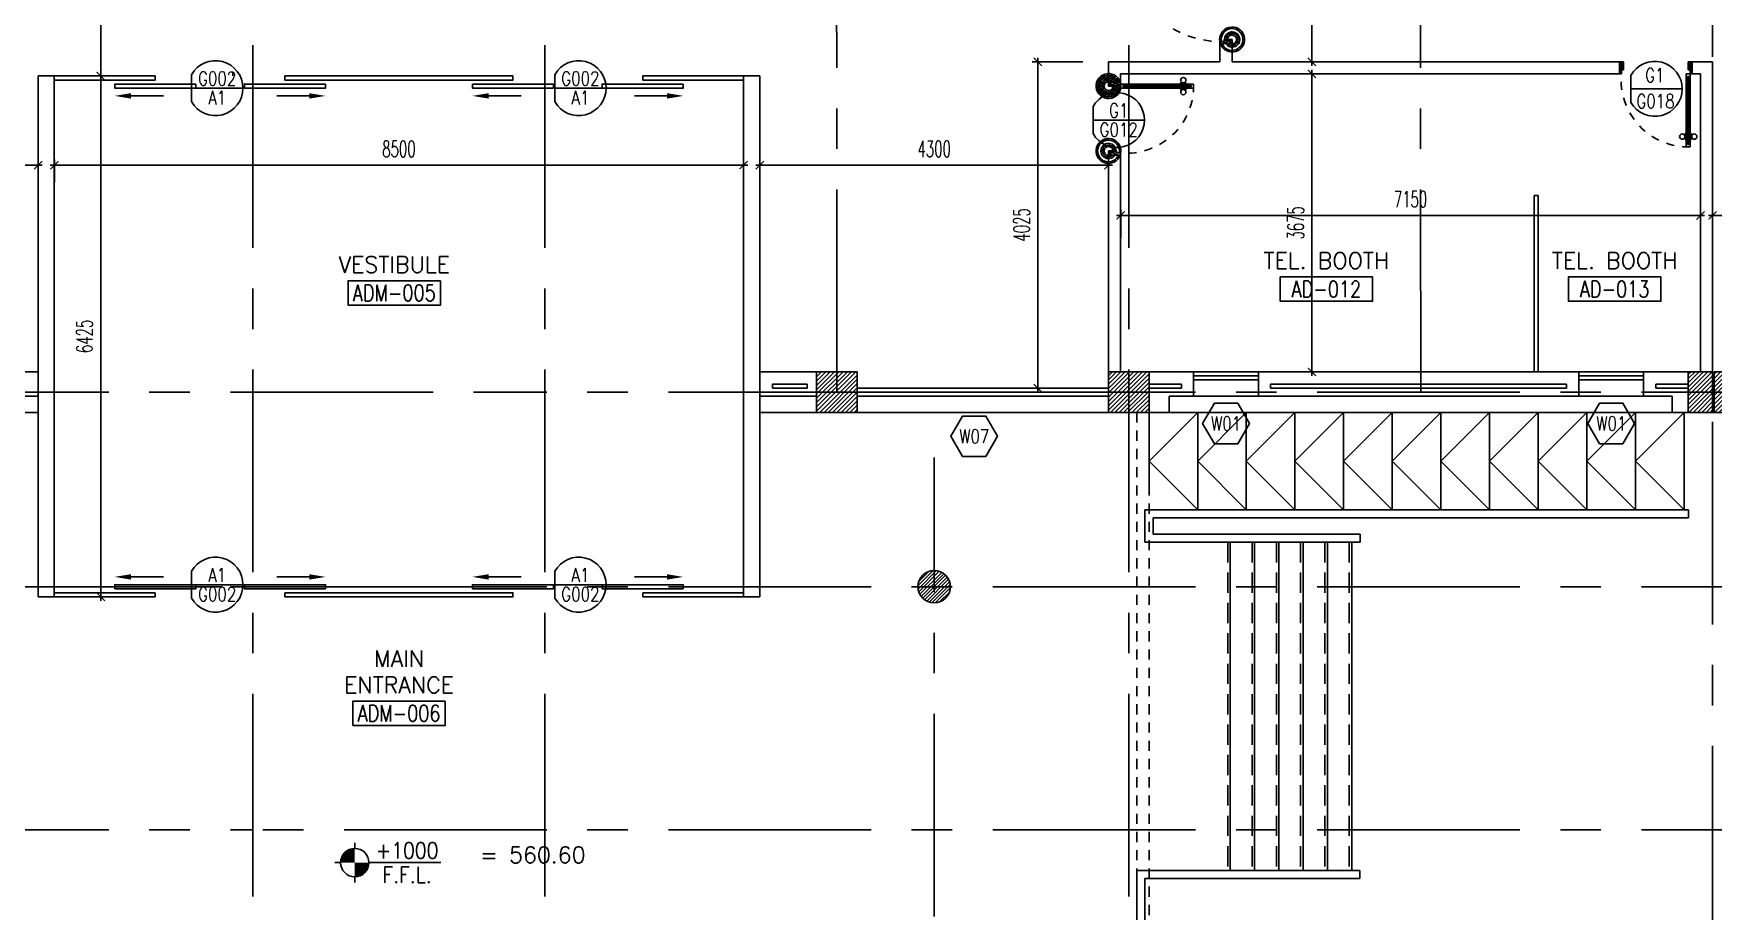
# Model space of a CAD drawing. Extents: x 417866.9 to 417960.2, y 43448 to 43538.2.
# Drawn here: x 417885.19 to 417905.91, y 43460.47 to 43471.3 of the extents above; entities that cross this region are included whole.
import ezdxf
from ezdxf.enums import TextEntityAlignment as Align

# ---------------------------------------------------------------- set-up
doc = ezdxf.new("R2010")
doc.units = 0
doc.header["$MEASUREMENT"] = 0
doc.header["$PDMODE"] = 3
doc.header["$PDSIZE"] = 0.1
for name, pattern in [('CENTERX2', [4, 2.5, -0.5, 0.5, -0.5]), ('HIDDEN', [0.375, 0.25, -0.125]), ('HIDDEN2', [0.1875, 0.125, -0.0625])]:
    doc.linetypes.add(name, pattern=pattern)
doc.layers.get('0').update_dxf_attribs({"linetype": 'CONTINUOUS'})
doc.layers.get('DEFPOINTS').update_dxf_attribs({"linetype": 'CONTINUOUS'})
for name, color, linetype in [('AXES', 11, 'CENTERX2'), ('CANOPY-LN', 3, 'CONTINUOUS'), ('COL', 2, 'CONTINUOUS'), ('DIM', 4, 'CONTINUOUS'), ('DOOR', 4, 'CONTINUOUS'), ('DOOR-CR', 2, 'CONTINUOUS'), ('DOOR-NO', 3, 'CONTINUOUS'), ('Handrail', 4, 'CONTINUOUS'), ('HAT', 8, 'CONTINUOUS'), ('INSUL', 7, 'CONTINUOUS'), ('LEV-PL', 4, 'CONTINUOUS'), ('PART', 9, 'CONTINUOUS'), ('Ramb', 3, 'CONTINUOUS'), ('RM-BOX', 2, 'CONTINUOUS'), ('RM-NAME', 2, 'CONTINUOUS'), ('RM-NO', 2, 'CONTINUOUS'), ('SHAFT', 7, 'CONTINUOUS'), ('Step', 7, 'CONTINUOUS'), ('WALL', 2, 'CONTINUOUS'), ('WIN', 5, 'CONTINUOUS'), ('WIN-BOX', 3, 'CONTINUOUS'), ('WIN-NO', 5, 'CONTINUOUS')]:
    doc.layers.add(name, color=color, linetype=linetype)
doc.styles.add('ROMANS', font='ROMANS.shx', dxfattribs={"width": 0.6})
doc.styles.add('S', font='ROMANS.SHX')
doc.dimstyles.new('STANDARD in', dxfattribs={"dimtxt": 0.2, "dimasz": 0.1, "dimexe": 0.07, "dimexo": 0.05, "dimgap": 0.1, "dimtad": 1, "dimdec": 0, "dimlfac": 1000, "dimzin": 0, "dimdsep": 46, "dimtxsty": 'ROMANS', "dimblk": 'ARCHTICK', "dimcen": 0.05, "dimdle": 0.05, "dimclrd": 4, "dimclre": 4, "dimclrt": 2, "dimadec": 0, "dimazin": 0, "dimtfac": 1, "dimtdec": 0, "dimtmove": 2, "dimatfit": 3, "dimfxl": 0, "dimtolj": 1, "dimtzin": 0, "dimarcsym": 0})

# ---------------------------------------------------------------- blocks, each defined once
blk = doc.blocks.new('COL50')
at = {"layer": 'COL'}
blk.add_lwpolyline([(-250, 250), (-250, -250), (250, -250), (250, 250)], close=True, dxfattribs=at)
blk = doc.blocks.new('*X59')
at = {"color": 0}
for p, q in [((84179, 10675), (84665, 11161)), ((84179, 10729), (84612, 11161)), ((84179, 10782), (84559, 11161)), ((84179, 10835), (84506, 11161)), ((84179, 10888), (84453, 11161)), ((84179, 10941), (84400, 11161)), ((84179, 10994), (84347, 11161)), ((84179, 11047), (84294, 11161)), ((84179, 11100), (84240, 11161)), ((84179, 11153), (84187, 11161)), ((84218, 10661), (84679, 11122)), ((84271, 10661), (84679, 11069)), ((84324, 10661), (84679, 11016)), ((84377, 10661), (84679, 10963)), ((84430, 10661), (84679, 10910)), ((84483, 10661), (84679, 10857)), ((84536, 10661), (84679, 10804)), ((84589, 10661), (84679, 10751)), ((84642, 10661), (84679, 10698))]:
    blk.add_line(p, q, dxfattribs=at)
blk = doc.blocks.new('*X98')
at = {"color": 0}
for p, q in [((203889, 10689), (204360, 11161)), ((203889, 10742), (204307, 11161)), ((203889, 10795), (204254, 11161)), ((203889, 10848), (204201, 11161)), ((203889, 10901), (204148, 11161)), ((203889, 10954), (204095, 11161)), ((203889, 11008), (204042, 11161)), ((203889, 11061), (203989, 11161)), ((203889, 11114), (203936, 11161)), ((203913, 10661), (204389, 11136)), ((203966, 10661), (204389, 11083)), ((204019, 10661), (204389, 11030)), ((204072, 10661), (204389, 10977)), ((204125, 10661), (204389, 10924)), ((204178, 10661), (204389, 10871)), ((204231, 10661), (204389, 10818)), ((204285, 10661), (204389, 10765)), ((204338, 10661), (204389, 10712))]:
    blk.add_line(p, q, dxfattribs=at)
blk = doc.blocks.new('RM1')
at = {"layer": 'RM-BOX'}
blk.add_lwpolyline([(570, -200), (-570, -200), (-570, -500), (570, -500)], close=True, dxfattribs=at)
at = {"layer": 'RM-NAME', "style": 'ROMANS'}
for tag, p in [('ROOMNAME1', (0, 324)), ('ROOMNAME2', (0, 0))]:
    blk.add_attdef(tag, text='', height=200, dxfattribs=at).set_placement(p, align=Align.MIDDLE)
at = {"layer": 'RM-NO', "style": 'ROMANS', "width": 0.8}
blk.add_attdef('ROOMNO', text='', height=200, dxfattribs=at).set_placement((0, -350), align=Align.MIDDLE)
blk = doc.blocks.new('WW1')
at = {"layer": 'WIN-BOX'}
blk.add_lwpolyline([(144, -250), (289, 0), (144, 250), (-144, 250), (-289, 0), (-144, -250)], close=True, dxfattribs=at)
at = {"layer": 'WIN-NO', "style": 'ROMANS', "width": 0.8}
blk.add_attdef('W00', text='', height=170, dxfattribs=at).set_placement((0, 0), align=Align.MIDDLE)
blk = doc.blocks.new('DOOR100')
at = {"layer": 'DOOR', "color": 7, "linetype": 'ByBlock'}
for p, q in [((-75, 1250), (-75, 1300)), ((-75, 1300), (-25, 1300)), ((-25, 1300), (-75, 1300)), ((-58, 1250), (-75, 1250)), ((-58, 1250), (-58, 1270)), ((-42, 1270), (-58, 1270)), ((-42, 1250), (-42, 1270)), ((-25, 1250), (-42, 1250)), ((-25, 1250), (-25, 1300)), ((-91, 1205), (-91, 1140)), ((-82, 1205), (-91, 1205)), ((-82, 1140), (-91, 1140)), ((-82, 1128), (-82, 1218)), ((-75, 1218), (-82, 1218)), ((-82, 1205), (-82, 1140)), ((-75, 1128), (-82, 1128)), ((-25, 1218), (-18, 1218)), ((-25, 1128), (-18, 1128)), ((-18, 1128), (-18, 1218)), ((-18, 1205), (-18, 1140)), ((-18, 1205), (-9, 1205)), ((-18, 1140), (-9, 1140)), ((-9, 1205), (-9, 1140)), ((-1200, 0), (-1200, 150)), ((-1200, 150), (-1175, 150)), ((-1200, 150), (-1200, 0)), ((-1150, 0), (-1200, 114)), ((-1150, 0), (-1200, 40)), ((-1150, 0), (-1200, 0)), ((-1175, 150), (-1175, 100)), ((-1175, 100), (-1150, 100)), ((-1150, 0), (-1163, 100)), ((-1150, 100), (-1150, 0)), ((-75, 200), (-58, 200)), ((-75, 150), (-75, 200)), ((-75, 150), (-25, 150)), ((-58, 200), (-58, 180)), ((-58, 180), (-42, 180)), ((-50, 0), (0, 114)), ((-50, 100), (-50, 0)), ((-50, 0), (-37, 100)), ((-25, 100), (-50, 100)), ((-50, 0), (0, 40)), ((-50, 0), (0, 0)), ((-42, 200), (-25, 200)), ((-42, 180), (-42, 200)), ((-25, 200), (-25, 150)), ((0, 150), (-25, 150)), ((-25, 150), (-25, 100)), ((0, 0), (0, 150)), ((0, 150), (0, 0))]:
    blk.add_line(p, q, dxfattribs=at)
at = {"layer": 'DOOR', "linetype": 'ByBlock'}
for p, q in [((-75, 1250), (-75, 200)), ((-58, 200), (-58, 1250)), ((-42, 200), (-42, 1250)), ((-25, 200), (-25, 1250))]:
    blk.add_line(p, q, dxfattribs=at)
at = {"layer": 'DOOR', "color": 7, "linetype": 'ByBlock'}
for centre in [(-124, 1173), (24, 1173)]:
    blk.add_circle(centre, 32.4, dxfattribs=at)
at = {"layer": 'DOOR', "linetype": 'HIDDEN', "ltscale": 0.5}
blk.add_arc((-25, 150), 1150, 90, 180, dxfattribs=at)
at = {"layer": 'DOOR', "color": 7, "linetype": 'ByBlock'}
for centre, radius, start, end in [((-1150, 0), 154, 103.7142, 108.8947), ((-1150, 0), 134, 100.72, 111.8402), ((-1150, 0), 94.4, 90, 121.9818), ((-1150, 0), 74.4, 90, 132.2236), ((-1150, 0), 54.4, 90, 156.7926), ((-1150, 0), 34.4, 90, 180), ((-1150, 0), 14.4, 90, 180), ((-50, 0), 94.4, 58.0182, 90), ((-50, 0), 74.4, 47.7764, 90), ((-50, 0), 54.4, 23.2074, 90), ((-50, 0), 34.4, 0, 90), ((-50, 0), 14.4, 0, 90), ((-50, 0), 134, 68.1598, 79.28), ((-50, 0), 114, 64.0838, 77.3774), ((-50, 0), 154, 71.1053, 76.2858)]:
    blk.add_arc(centre, radius, start, end, dxfattribs=at)
blk = doc.blocks.new('A$C49F1192B')
at = {"layer": 'DOOR', "color": 0, "linetype": 'ByBlock', "xscale": -1, "rotation": 270}
blk.add_blockref('DOOR100', (0, 1200), dxfattribs=at)
blk = doc.blocks.new('DD1')
at = {"layer": 'DOOR-CR'}
blk.add_line((-316, 0), (316, 0), dxfattribs=at)
blk.add_lwpolyline([(-316, -166, 3.820224), (-316, 166)], format="xyb", close=True, dxfattribs=at)
at = {"layer": 'DOOR-NO', "color": 255, "style": 'ROMANS'}
for tag, width, p in [('G', 0.8, (-22, 156)), ('0000', 0.7, (-22, -136))]:
    blk.add_attdef(tag, text='', height=196, dxfattribs=dict(at, width=width)).set_placement(p, align=Align.MIDDLE)
blk = doc.blocks.new('DOOR90')
at = {"layer": 'DOOR', "color": 7, "linetype": 'ByBlock'}
for p, q in [((-150, 0), (0, 0)), ((-150, 0), (-150, -25)), ((0, -50), (-114, 0)), ((0, -50), (-40, 0)), ((0, -50), (0, 0)), ((-1000, -25), (-1050, -25)), ((-1050, -75), (-1050, -25)), ((-1050, -25), (-1050, -75)), ((-1000, -75), (-1050, -75)), ((-1000, -42), (-1020, -42)), ((-1020, -42), (-1020, -58)), ((-1000, -58), (-1020, -58)), ((-1000, -25), (-1000, -42)), ((-1000, -58), (-1000, -75)), ((-878, -18), (-968, -18)), ((-968, -25), (-968, -18)), ((-968, -75), (-968, -82)), ((-878, -82), (-968, -82)), ((-955, -9), (-890, -9)), ((-955, -18), (-955, -9)), ((-955, -18), (-890, -18)), ((-955, -82), (-890, -82)), ((-955, -82), (-955, -91)), ((-955, -91), (-890, -91)), ((-890, -18), (-890, -9)), ((-890, -82), (-890, -91)), ((-878, -25), (-878, -18)), ((-878, -75), (-878, -82)), ((-200, -25), (-150, -25)), ((-200, -42), (-200, -25)), ((-180, -42), (-200, -42)), ((-200, -58), (-180, -58)), ((-200, -75), (-200, -58)), ((-150, -75), (-200, -75)), ((-180, -58), (-180, -42)), ((-150, -25), (-100, -25)), ((-150, -75), (-150, -25)), ((-100, -25), (-100, -50)), ((0, -50), (-100, -37)), ((-100, -50), (0, -50)), ((-150, -875), (-100, -875)), ((-150, -900), (-150, -875)), ((-150, -900), (0, -900)), ((0, -900), (-150, -900)), ((0, -850), (-114, -900)), ((-100, -875), (-100, -850)), ((0, -850), (-100, -863)), ((-100, -850), (0, -850)), ((0, -850), (-40, -900)), ((0, -850), (0, -900))]:
    blk.add_line(p, q, dxfattribs=at)
at = {"layer": 'DOOR', "linetype": 'ByBlock'}
for p, q in [((-200, -25), (-1000, -25)), ((-200, -42), (-1000, -42)), ((-200, -58), (-1000, -58)), ((-1000, -75), (-200, -75))]:
    blk.add_line(p, q, dxfattribs=at)
at = {"layer": 'DOOR', "color": 7, "linetype": 'ByBlock'}
for centre in [(-923, 24), (-923, -124)]:
    blk.add_circle(centre, 32.4, dxfattribs=at)
for centre, radius, start, end in [((0, -50), 154, 161.1053, 166.2858), ((0, -50), 94.4, 148.0182, 180), ((0, -50), 134, 158.1598, 169.28), ((0, -50), 114, 154.0838, 167.3774), ((0, -50), 74.4, 137.7764, 180), ((0, -50), 54.4, 113.2074, 180), ((0, -50), 34.4, 90, 180), ((0, -50), 14.4, 90, 180), ((0, -850), 154, 193.7142, 198.8947), ((0, -850), 134, 190.72, 201.8402), ((0, -850), 94.4, 180, 211.9818), ((0, -850), 74.4, 180, 222.2236), ((0, -850), 54.4, 180, 246.7926), ((0, -850), 34.4, 180, 270), ((0, -850), 14.4, 180, 270)]:
    blk.add_arc(centre, radius, start, end, dxfattribs=at)
at = {"layer": 'DOOR', "linetype": 'HIDDEN', "ltscale": 0.5}
blk.add_arc((-222, -50), 828, 178.2701, 275.003, dxfattribs=at)
blk = doc.blocks.new('LEV1')
at = {"layer": 'LEV-PL'}
for p, q in [((0, 245), (0, 175)), ((-175, 0), (-245, 0)), ((175, 0), (1061, 0)), ((0, -175), (0, -245))]:
    blk.add_line(p, q, dxfattribs=at)
at = {"layer": 'LEV-PL', "const_width": 175}
for points in [[(-88, 0, -0.414214), (0, 88, -1)], [(88, 0, -0.414214), (0, -88, -1)]]:
    blk.add_lwpolyline(points, format="xyb", dxfattribs=at)
at = {"layer": 'LEV-PL'}
blk.add_circle((0, 0), 175, dxfattribs=at)
at = {"layer": 'LEV-PL', "color": 4, "style": 'S', "width": 0.85}
for tag, p in [('+0000', (646, 50)), ('F.F.L.', (646, -250))]:
    blk.add_attdef(tag, text='', height=200, dxfattribs=at).set_placement(p, align=Align.CENTER)
blk = doc.blocks.new('W')
at = {"layer": 'WIN-NO'}
blk.add_blockref('WW1', (0, -337), dxfattribs=at).add_auto_attribs({'W00': 'W01'})
blk = doc.blocks.new('C-300')
at = {"layer": 'HAT', "linetype": 'ByBlock', "ltscale": 0.3}
h = blk.add_hatch(dxfattribs=at)
h.set_pattern_fill('ANSI31', color=8, scale=300, style=0)
h.set_pattern_definition([(45, (-258496.182, -82361.005), (-26.5165043, 26.5165043), [])])
h.paths.add_polyline_path([(300, 500), (0, 500), (0, 250), (300, 250)])
h.paths.add_polyline_path([(300, 250), (0, 250), (0, 0), (300, 0)])
at = {"layer": 'COL'}
blk.add_lwpolyline([(0, 500), (300, 500), (300, 0), (0, 0)], close=True, dxfattribs=at)
blk = doc.blocks.new('C-300A')
at = {"layer": 'SHAFT', "color": 6, "linetype": 'ByBlock', "ltscale": 0.3}
for p in [(-300, 0), (20, 0)]:
    blk.add_blockref('C-300', p, dxfattribs=at)
blk = doc.blocks.new('_ARCHTICK')
at = {"color": 0, "linetype": 'ByBlock', "const_width": 0.15}
blk.add_lwpolyline([(-0.5, -0.5), (0.5, 0.5)], dxfattribs=at)
blk = doc.blocks.new('*D197')
at = {"layer": 'DEFPOINTS', "color": 0}
for p in [(417905.747, 43469.054), (417898.597, 43468.728), (417905.747, 43468.728)]:
    blk.add_point(p, dxfattribs=at)
at = {"layer": 'DIM', "color": 4, "lineweight": -2}
for p, q in [((417898.547, 43469.054), (417905.797, 43469.054)), ((417898.597, 43468.778), (417898.597, 43469.124)), ((417905.747, 43468.778), (417905.747, 43469.124))]:
    blk.add_line(p, q, dxfattribs=at)
at = {"layer": 'DIM', "color": 4, "lineweight": -2, "xscale": 0.1, "yscale": 0.1, "zscale": 0.1, "rotation": 180}
blk.add_blockref('_ARCHTICK', (417898.597, 43469.054), dxfattribs=at)
at = {"layer": 'DIM', "color": 4, "lineweight": -2, "xscale": 0.1, "yscale": 0.1, "zscale": 0.1}
blk.add_blockref('_ARCHTICK', (417905.747, 43469.054), dxfattribs=at)
at = {"layer": 'DIM', "color": 2, "insert": (417902.172, 43469.254), "char_height": 0.2, "attachment_point": 5, "style": 'ROMANS'}
blk.add_mtext('\\A1;7150', dxfattribs=at)
blk = doc.blocks.new('*D198')
at = {"layer": 'DEFPOINTS', "color": 0}
for p in [(417900.548, 43470.799), (417900.955, 43470.799), (417900.548, 43467.124)]:
    blk.add_point(p, dxfattribs=at)
at = {"layer": 'DIM', "color": 4, "lineweight": -2}
for p, q in [((417900.598, 43470.799), (417901.025, 43470.799)), ((417900.955, 43467.074), (417900.955, 43470.849)), ((417900.598, 43467.124), (417901.025, 43467.124))]:
    blk.add_line(p, q, dxfattribs=at)
at = {"layer": 'DIM', "color": 4, "lineweight": -2, "xscale": 0.1, "yscale": 0.1, "zscale": 0.1}
for p, rotation in [((417900.955, 43470.799), 90), ((417900.955, 43467.124), 270)]:
    blk.add_blockref('_ARCHTICK', p, dxfattribs=dict(at, rotation=rotation))
at = {"layer": 'DIM', "color": 2, "insert": (417900.755, 43468.962), "char_height": 0.2, "attachment_point": 5, "rotation": 90, "style": 'ROMANS'}
blk.add_mtext('\\A1;3675', dxfattribs=at)
blk = doc.blocks.new('*D199')
at = {"layer": 'DEFPOINTS', "color": 0}
for p in [(417901.425, 43472.599), (417900.955, 43470.949), (417901.425, 43470.949)]:
    blk.add_point(p, dxfattribs=at)
at = {"layer": 'DIM', "color": 4, "lineweight": -2}
for p, q in [((417901.375, 43472.599), (417900.885, 43472.599)), ((417900.955, 43472.649), (417900.955, 43470.899)), ((417901.375, 43470.949), (417900.885, 43470.949))]:
    blk.add_line(p, q, dxfattribs=at)
at = {"layer": 'DIM', "color": 4, "lineweight": -2, "xscale": 0.1, "yscale": 0.1, "zscale": 0.1}
for p, rotation in [((417900.955, 43472.599), 90), ((417900.955, 43470.949), 270)]:
    blk.add_blockref('_ARCHTICK', p, dxfattribs=dict(at, rotation=rotation))
at = {"layer": 'DIM', "color": 2, "insert": (417900.755, 43471.774), "char_height": 0.2, "attachment_point": 5, "rotation": 90, "style": 'ROMANS'}
blk.add_mtext('\\A1;1650', dxfattribs=at)
blk = doc.blocks.new('*D212')
at = {"layer": 'DEFPOINTS', "color": 0}
for p in [(417905.897, 43469.347), (417908.842, 43469.347), (417908.842, 43469.054)]:
    blk.add_point(p, dxfattribs=at)
at = {"layer": 'DIM', "color": 4, "lineweight": -2}
for p, q in [((417905.897, 43469.297), (417905.897, 43468.984)), ((417908.842, 43469.297), (417908.842, 43468.984)), ((417905.847, 43469.054), (417908.892, 43469.054))]:
    blk.add_line(p, q, dxfattribs=at)
at = {"layer": 'DIM', "color": 4, "lineweight": -2, "xscale": 0.1, "yscale": 0.1, "zscale": 0.1, "rotation": 180}
blk.add_blockref('_ARCHTICK', (417905.897, 43469.054), dxfattribs=at)
at = {"layer": 'DIM', "color": 4, "lineweight": -2, "xscale": 0.1, "yscale": 0.1, "zscale": 0.1}
blk.add_blockref('_ARCHTICK', (417908.842, 43469.054), dxfattribs=at)
at = {"layer": 'DIM', "color": 2, "insert": (417907.369, 43469.254), "char_height": 0.2, "attachment_point": 5, "style": 'ROMANS'}
blk.add_mtext('\\A1;2945', dxfattribs=at)
blk = doc.blocks.new('*D433')
at = {"layer": 'DEFPOINTS', "color": 0}
for p in [(417880.947, 43469.674), (417885.247, 43469.416), (417880.947, 43469.18)]:
    blk.add_point(p, dxfattribs=at)
at = {"layer": 'DIM', "color": 4, "lineweight": -2}
for p, q in [((417885.297, 43469.674), (417880.897, 43469.674)), ((417880.947, 43469.23), (417880.947, 43469.744)), ((417885.247, 43469.466), (417885.247, 43469.744))]:
    blk.add_line(p, q, dxfattribs=at)
at = {"layer": 'DIM', "color": 4, "lineweight": -2, "xscale": 0.1, "yscale": 0.1, "zscale": 0.1, "rotation": 180}
blk.add_blockref('_ARCHTICK', (417880.947, 43469.674), dxfattribs=at)
at = {"layer": 'DIM', "color": 4, "lineweight": -2, "xscale": 0.1, "yscale": 0.1, "zscale": 0.1}
blk.add_blockref('_ARCHTICK', (417885.247, 43469.674), dxfattribs=at)
at = {"layer": 'DIM', "color": 2, "insert": (417883.097, 43469.874), "char_height": 0.2, "attachment_point": 5, "style": 'ROMANS'}
blk.add_mtext('\\A1;4300', dxfattribs=at)
blk = doc.blocks.new('*D434')
at = {"layer": 'DEFPOINTS', "color": 0}
for p in [(417897.575, 43470.949), (417898.18, 43470.949), (417897.717, 43466.924)]:
    blk.add_point(p, dxfattribs=at)
at = {"layer": 'DIM', "color": 4, "lineweight": -2}
for p, q in [((417898.13, 43470.949), (417897.505, 43470.949)), ((417897.575, 43466.874), (417897.575, 43470.999)), ((417897.667, 43466.924), (417897.505, 43466.924))]:
    blk.add_line(p, q, dxfattribs=at)
at = {"layer": 'DIM', "color": 4, "lineweight": -2, "xscale": 0.1, "yscale": 0.1, "zscale": 0.1}
for p, rotation in [((417897.575, 43470.949), 90), ((417897.575, 43466.924), 270)]:
    blk.add_blockref('_ARCHTICK', p, dxfattribs=dict(at, rotation=rotation))
at = {"layer": 'DIM', "color": 2, "insert": (417897.375, 43468.937), "char_height": 0.2, "attachment_point": 5, "rotation": 90, "style": 'ROMANS'}
blk.add_mtext('\\A1;4025', dxfattribs=at)
blk = doc.blocks.new('*D601')
at = {"layer": 'DEFPOINTS', "color": 0}
for p in [(417885.447, 43469.674), (417885.447, 43469.416), (417893.947, 43469.398)]:
    blk.add_point(p, dxfattribs=at)
at = {"layer": 'DIM', "color": 4, "lineweight": -2}
for p, q in [((417893.997, 43469.674), (417885.397, 43469.674)), ((417885.447, 43469.466), (417885.447, 43469.744)), ((417893.947, 43469.448), (417893.947, 43469.744))]:
    blk.add_line(p, q, dxfattribs=at)
at = {"layer": 'DIM', "color": 4, "lineweight": -2, "xscale": 0.1, "yscale": 0.1, "zscale": 0.1, "rotation": 180}
blk.add_blockref('_ARCHTICK', (417885.447, 43469.674), dxfattribs=at)
at = {"layer": 'DIM', "color": 4, "lineweight": -2, "xscale": 0.1, "yscale": 0.1, "zscale": 0.1}
blk.add_blockref('_ARCHTICK', (417893.947, 43469.674), dxfattribs=at)
at = {"layer": 'DIM', "color": 2, "insert": (417889.697, 43469.874), "char_height": 0.2, "attachment_point": 5, "style": 'ROMANS'}
blk.add_mtext('\\A1;8500', dxfattribs=at)
blk = doc.blocks.new('*D602')
at = {"layer": 'DEFPOINTS', "color": 0}
for p in [(417886.019, 43470.774), (417886.282, 43470.774), (417886.266, 43464.349)]:
    blk.add_point(p, dxfattribs=at)
at = {"layer": 'DIM', "color": 4, "lineweight": -2}
for p, q in [((417886.232, 43470.774), (417885.949, 43470.774)), ((417886.019, 43464.299), (417886.019, 43470.824)), ((417886.216, 43464.349), (417885.949, 43464.349))]:
    blk.add_line(p, q, dxfattribs=at)
at = {"layer": 'DIM', "color": 4, "lineweight": -2, "xscale": 0.1, "yscale": 0.1, "zscale": 0.1}
for p, rotation in [((417886.019, 43470.774), 90), ((417886.019, 43464.349), 270)]:
    blk.add_blockref('_ARCHTICK', p, dxfattribs=dict(at, rotation=rotation))
at = {"layer": 'DIM', "color": 2, "insert": (417885.819, 43467.562), "char_height": 0.2, "attachment_point": 5, "rotation": 90, "style": 'ROMANS'}
blk.add_mtext('\\A1;6425', dxfattribs=at)
blk = doc.blocks.new('*D603')
at = {"layer": 'DEFPOINTS', "color": 0}
for p in [(417894.147, 43469.674), (417894.147, 43469.409), (417898.447, 43469.4)]:
    blk.add_point(p, dxfattribs=at)
at = {"layer": 'DIM', "color": 4, "lineweight": -2}
for p, q in [((417898.497, 43469.674), (417894.097, 43469.674)), ((417894.147, 43469.459), (417894.147, 43469.744)), ((417898.447, 43469.45), (417898.447, 43469.744))]:
    blk.add_line(p, q, dxfattribs=at)
at = {"layer": 'DIM', "color": 4, "lineweight": -2, "xscale": 0.1, "yscale": 0.1, "zscale": 0.1, "rotation": 180}
blk.add_blockref('_ARCHTICK', (417894.147, 43469.674), dxfattribs=at)
at = {"layer": 'DIM', "color": 4, "lineweight": -2, "xscale": 0.1, "yscale": 0.1, "zscale": 0.1}
blk.add_blockref('_ARCHTICK', (417898.447, 43469.674), dxfattribs=at)
at = {"layer": 'DIM', "color": 2, "insert": (417896.297, 43469.874), "char_height": 0.2, "attachment_point": 5, "style": 'ROMANS'}
blk.add_mtext('\\A1;4300', dxfattribs=at)
blk = doc.blocks.new('*D604')
at = {"layer": 'DEFPOINTS', "color": 0}
for p in [(417886.019, 43474.074), (417886.281, 43474.074), (417886.273, 43470.774)]:
    blk.add_point(p, dxfattribs=at)
at = {"layer": 'DIM', "color": 4, "lineweight": -2}
for p, q in [((417886.231, 43474.074), (417885.949, 43474.074)), ((417886.019, 43470.724), (417886.019, 43474.124)), ((417886.223, 43470.774), (417885.949, 43470.774))]:
    blk.add_line(p, q, dxfattribs=at)
at = {"layer": 'DIM', "color": 4, "lineweight": -2, "xscale": 0.1, "yscale": 0.1, "zscale": 0.1}
for p, rotation in [((417886.019, 43474.074), 90), ((417886.019, 43470.774), 270)]:
    blk.add_blockref('_ARCHTICK', p, dxfattribs=dict(at, rotation=rotation))
at = {"layer": 'DIM', "color": 2, "insert": (417885.819, 43472.424), "char_height": 0.2, "attachment_point": 5, "rotation": 90, "style": 'ROMANS'}
blk.add_mtext('\\A1;3300', dxfattribs=at)

msp = doc.modelspace()

# ---------------------------------------------------------------- hatches: boundary and pattern name
at = {"layer": 'HAT'}
h = msp.add_hatch(dxfattribs=at)
h.set_pattern_fill('ANSI31', color=256, scale=0.24, style=0)
h.set_pattern_definition([(45, (417847.30438, 43429.566767), (-0.021213203, 0.021213203), [])])
h.paths.add_polyline_path([(417896.0966, 43464.4743), (417896.2966, 43464.4743), (417896.2966, 43464.6743, 0.4142136)])
h.paths.add_polyline_path([(417896.2966, 43464.6743), (417896.2966, 43464.4743), (417896.4966, 43464.4743, 0.4142136)])
h.paths.add_polyline_path([(417896.4966, 43464.4743), (417896.2966, 43464.4743), (417896.2966, 43464.2743, 0.4142136)])
h.paths.add_polyline_path([(417896.2966, 43464.4743), (417896.0966, 43464.4743, 0.4142136), (417896.2966, 43464.2743)])

# ---------------------------------------------------------------- linework, layer by layer
at = {"layer": 'AXES'}
for p, q in [((417887.8966, 43448.6529), (417887.8966, 43537.5491)), ((417891.4966, 43448.6529), (417891.4966, 43537.5491)), ((417898.6966, 43448.6529), (417898.6966, 43537.5491)), ((417905.8966, 43460.01), (417905.8966, 43537.1991)), ((417895.0966, 43466.8743), (417895.0678, 43525.6943)), ((417902.2966, 43466.8743), (417902.2678, 43525.6943)), ((417867.6171, 43466.8743), (417890.8966, 43466.8743)), ((417959.5194, 43466.8743), (417890.8966, 43466.8743)), ((417896.2966, 43452.4071), (417896.2966, 43466.069)), ((417867.6171, 43464.4743), (417889.6966, 43464.4743)), ((417959.5194, 43464.4743), (417881.2966, 43464.4743)), ((417959.5194, 43464.4743), (417889.6966, 43464.4743)), ((417867.6171, 43461.4743), (417887.8966, 43461.4743)), ((417959.5194, 43461.4743), (417887.8966, 43461.4743)), ((417959.5194, 43461.4743), (417887.8966, 43461.4743))]:
    msp.add_line(p, q, dxfattribs=at)
at = {"layer": 'CANOPY-LN', "color": 8, "linetype": 'HIDDEN2'}
msp.add_line((417898.7966, 43466.6243), (417898.7966, 43451.3243), dxfattribs=at)
at = {"layer": 'CANOPY-LN', "linetype": 'HIDDEN2'}
msp.add_line((417898.9466, 43466.6243), (417898.9466, 43451.1743), dxfattribs=at)
at = {"layer": 'DOOR'}
for p, q in [((417885.4466, 43470.7743), (417886.6909, 43470.7743)), ((417885.4466, 43470.7243), (417886.6909, 43470.7243)), ((417886.6909, 43470.7743), (417886.6909, 43470.7243)), ((417887.6466, 43470.7743), (417887.6466, 43470.8243)), ((417888.2909, 43470.7743), (417891.1023, 43470.7743)), ((417888.2909, 43470.7743), (417888.2909, 43470.7243)), ((417888.2909, 43470.7243), (417891.1023, 43470.7243)), ((417891.1023, 43470.7743), (417891.1023, 43470.7243)), ((417892.7023, 43470.7743), (417892.7023, 43470.7243)), ((417893.9466, 43470.7743), (417892.7023, 43470.7743)), ((417893.9466, 43470.7243), (417892.7023, 43470.7243)), ((417886.3909, 43470.5285), (417886.7909, 43470.5285)), ((417886.3909, 43470.5285), (417886.7909, 43470.5285)), ((417888.5909, 43470.5285), (417888.1909, 43470.5285)), ((417888.5909, 43470.5285), (417888.1909, 43470.5285)), ((417890.8023, 43470.5285), (417891.2023, 43470.5285)), ((417890.8023, 43470.5285), (417891.2023, 43470.5285)), ((417893.0023, 43470.5285), (417892.6023, 43470.5285)), ((417893.0023, 43470.5285), (417892.6023, 43470.5285)), ((417886.3909, 43464.5952), (417886.7909, 43464.5952)), ((417886.3909, 43464.5952), (417886.7909, 43464.5952)), ((417888.5909, 43464.5952), (417888.1909, 43464.5952)), ((417888.5909, 43464.5952), (417888.1909, 43464.5952)), ((417890.8023, 43464.5952), (417891.2023, 43464.5952)), ((417890.8023, 43464.5952), (417891.2023, 43464.5952)), ((417893.0023, 43464.5952), (417892.6023, 43464.5952)), ((417893.0023, 43464.5952), (417892.6023, 43464.5952)), ((417885.4466, 43464.3993), (417886.6909, 43464.3993)), ((417885.4466, 43464.3493), (417886.6909, 43464.3493)), ((417886.6909, 43464.3493), (417886.6909, 43464.3993)), ((417888.2909, 43464.3993), (417891.1023, 43464.3993)), ((417888.2909, 43464.3493), (417888.2909, 43464.3993)), ((417888.2909, 43464.3493), (417891.1023, 43464.3493)), ((417891.1023, 43464.3493), (417891.1023, 43464.3993)), ((417892.7023, 43464.3493), (417892.7023, 43464.3993)), ((417893.9466, 43464.3993), (417892.7023, 43464.3993)), ((417893.9466, 43464.3493), (417892.7023, 43464.3493))]:
    msp.add_line(p, q, dxfattribs=at)
for points in [[(417888.2909, 43470.7743), (417891.1023, 43470.7743), (417891.1023, 43470.7243), (417888.2909, 43470.7243)], [(417886.1909, 43470.6743), (417886.1909, 43470.6243), (417887.1909, 43470.6243), (417887.1909, 43470.6743), (417886.1909, 43470.6743)], [(417886.1909, 43470.6743), (417886.1909, 43470.6243), (417887.1909, 43470.6243), (417887.1909, 43470.6743), (417886.1909, 43470.6743)], [(417888.7909, 43470.6743), (417888.7909, 43470.6243), (417887.7909, 43470.6243), (417887.7909, 43470.6743), (417888.7909, 43470.6743)], [(417888.7909, 43470.6743), (417888.7909, 43470.6243), (417887.7909, 43470.6243), (417887.7909, 43470.6743), (417888.7909, 43470.6743)], [(417890.6023, 43470.6743), (417890.6023, 43470.6243), (417891.6023, 43470.6243), (417891.6023, 43470.6743), (417890.6023, 43470.6743)], [(417890.6023, 43470.6743), (417890.6023, 43470.6243), (417891.6023, 43470.6243), (417891.6023, 43470.6743), (417890.6023, 43470.6743)], [(417893.2023, 43470.6743), (417893.2023, 43470.6243), (417892.2023, 43470.6243), (417892.2023, 43470.6743), (417893.2023, 43470.6743)], [(417893.2023, 43470.6743), (417893.2023, 43470.6243), (417892.2023, 43470.6243), (417892.2023, 43470.6743), (417893.2023, 43470.6743)], [(417886.1909, 43464.4493), (417886.1909, 43464.4993), (417887.1909, 43464.4993), (417887.1909, 43464.4493), (417886.1909, 43464.4493)], [(417886.1909, 43464.4493), (417886.1909, 43464.4993), (417887.1909, 43464.4993), (417887.1909, 43464.4493), (417886.1909, 43464.4493)], [(417888.7909, 43464.4493), (417888.7909, 43464.4993), (417887.7909, 43464.4993), (417887.7909, 43464.4493), (417888.7909, 43464.4493)], [(417888.7909, 43464.4493), (417888.7909, 43464.4993), (417887.7909, 43464.4993), (417887.7909, 43464.4493), (417888.7909, 43464.4493)], [(417890.6023, 43464.4493), (417890.6023, 43464.4993), (417891.6023, 43464.4993), (417891.6023, 43464.4493), (417890.6023, 43464.4493)], [(417890.6023, 43464.4493), (417890.6023, 43464.4993), (417891.6023, 43464.4993), (417891.6023, 43464.4493), (417890.6023, 43464.4493)], [(417893.2023, 43464.4493), (417893.2023, 43464.4993), (417892.2023, 43464.4993), (417892.2023, 43464.4493), (417893.2023, 43464.4493)], [(417893.2023, 43464.4493), (417893.2023, 43464.4993), (417892.2023, 43464.4993), (417892.2023, 43464.4493), (417893.2023, 43464.4493)], [(417888.2909, 43464.3493), (417891.1023, 43464.3493), (417891.1023, 43464.3993), (417888.2909, 43464.3993)]]:
    msp.add_lwpolyline(points, dxfattribs=at)
for points in [[(417886.3909, 43470.4951), (417886.3909, 43470.5618), (417886.1909, 43470.5285)], [(417886.3909, 43470.4951), (417886.3909, 43470.5618), (417886.1909, 43470.5285)], [(417888.5909, 43470.4951), (417888.5909, 43470.5618), (417888.7909, 43470.5285)], [(417888.5909, 43470.4951), (417888.5909, 43470.5618), (417888.7909, 43470.5285)], [(417890.8023, 43470.4951), (417890.8023, 43470.5618), (417890.6023, 43470.5285)], [(417890.8023, 43470.4951), (417890.8023, 43470.5618), (417890.6023, 43470.5285)], [(417893.0023, 43470.4951), (417893.0023, 43470.5618), (417893.2023, 43470.5285)], [(417893.0023, 43470.4951), (417893.0023, 43470.5618), (417893.2023, 43470.5285)], [(417886.3909, 43464.6285), (417886.3909, 43464.5618), (417886.1909, 43464.5952)], [(417886.3909, 43464.6285), (417886.3909, 43464.5618), (417886.1909, 43464.5952)], [(417888.5909, 43464.6285), (417888.5909, 43464.5618), (417888.7909, 43464.5952)], [(417888.5909, 43464.6285), (417888.5909, 43464.5618), (417888.7909, 43464.5952)], [(417890.8023, 43464.6285), (417890.8023, 43464.5618), (417890.6023, 43464.5952)], [(417890.8023, 43464.6285), (417890.8023, 43464.5618), (417890.6023, 43464.5952)], [(417893.0023, 43464.6285), (417893.0023, 43464.5618), (417893.2023, 43464.5952)], [(417893.0023, 43464.6285), (417893.0023, 43464.5618), (417893.2023, 43464.5952)]]:
    msp.add_solid(points, dxfattribs=at)
at = {"layer": 'Handrail'}
for p, q in [((417905.3966, 43466.6243), (417899.1966, 43466.6243)), ((417905.6005, 43465.4243), (417898.8966, 43465.4243)), ((417898.8966, 43465.4243), (417898.8966, 43465.0243)), ((417898.9966, 43465.4243), (417898.9966, 43465.4243)), ((417905.6005, 43465.3243), (417898.9966, 43465.3243)), ((417898.9966, 43465.3243), (417898.9966, 43465.1243)), ((417905.6005, 43465.4243), (417905.6005, 43465.3243)), ((417901.5506, 43465.1243), (417898.9966, 43465.1243)), ((417901.5506, 43465.1243), (417901.5506, 43465.0243)), ((417901.5506, 43465.0243), (417898.8966, 43465.0243)), ((417898.7966, 43460.9743), (417901.5466, 43460.9743)), ((417898.7966, 43460.9743), (417898.7966, 43452.1743)), ((417901.5466, 43460.9743), (417901.5466, 43460.8743)), ((417898.8966, 43460.8743), (417901.5466, 43460.8743)), ((417898.8966, 43460.8743), (417898.8966, 43452.1743))]:
    msp.add_line(p, q, dxfattribs=at)
at = {"layer": 'INSUL'}
for p, q in [((417894.3023, 43466.9243), (417894.3023, 43466.9743)), ((417894.3023, 43466.9743), (417894.7312, 43466.9743)), ((417894.7312, 43466.9243), (417894.7312, 43466.9743)), ((417899.3466, 43466.9743), (417898.9466, 43466.9743)), ((417899.3466, 43466.9243), (417899.3466, 43466.9743)), ((417904.0966, 43466.9743), (417900.4466, 43466.9743)), ((417900.4466, 43466.9243), (417900.4466, 43466.9743)), ((417904.0966, 43466.9243), (417904.0966, 43466.9743)), ((417905.1966, 43466.9243), (417905.1966, 43466.9743)), ((417905.5966, 43466.9743), (417905.1966, 43466.9743)), ((417894.3023, 43466.9243), (417894.7312, 43466.9243)), ((417899.3466, 43466.9243), (417898.9466, 43466.9243)), ((417904.0966, 43466.9243), (417900.4466, 43466.9243)), ((417905.5966, 43466.9243), (417905.1966, 43466.9243))]:
    msp.add_line(p, q, dxfattribs=at)
at = {"layer": 'PART'}
for p, q in [((417903.6966, 43469.2993), (417903.6966, 43467.1243)), ((417903.7466, 43469.2993), (417903.6966, 43469.2993)), ((417903.7466, 43469.2993), (417903.7466, 43467.1243))]:
    msp.add_line(p, q, dxfattribs=at)
at = {"layer": 'Ramb'}
for p, q in [((417885.6466, 43470.7743), (417886.2695, 43470.7743)), ((417898.9466, 43465.6243), (417898.9466, 43466.6243)), ((417898.9466, 43466.0243), (417899.5466, 43466.6243)), ((417899.5466, 43465.4243), (417899.5466, 43466.6243)), ((417899.5466, 43466.0243), (417900.1466, 43466.6243)), ((417900.1466, 43465.4243), (417900.1466, 43466.6243)), ((417900.1466, 43466.0243), (417900.7466, 43466.6243)), ((417900.7466, 43465.4243), (417900.7466, 43466.6243)), ((417900.7466, 43466.0243), (417901.3466, 43466.6243)), ((417901.3466, 43465.4243), (417901.3466, 43466.6243)), ((417901.3466, 43466.0243), (417901.9466, 43466.6243)), ((417901.9466, 43465.4243), (417901.9466, 43466.6243)), ((417901.9466, 43466.0243), (417902.5466, 43466.6243)), ((417902.5466, 43465.4243), (417902.5466, 43466.6243)), ((417902.5466, 43466.0243), (417903.1466, 43466.6243)), ((417903.1466, 43465.4243), (417903.1466, 43466.6243)), ((417903.1466, 43466.0243), (417903.7466, 43466.6243)), ((417903.7466, 43465.4243), (417903.7466, 43466.6243)), ((417903.7466, 43466.0243), (417904.3466, 43466.6243)), ((417904.3466, 43465.4243), (417904.3466, 43466.6243)), ((417904.3466, 43466.0243), (417904.9466, 43466.6243)), ((417904.9466, 43465.4243), (417904.9466, 43466.6243)), ((417904.9466, 43466.0243), (417905.5466, 43466.6243)), ((417905.5466, 43465.4243), (417905.5466, 43466.6243)), ((417898.9466, 43466.0243), (417899.5466, 43465.4243)), ((417899.5466, 43466.0243), (417900.1466, 43465.4243)), ((417900.1466, 43466.0243), (417900.7466, 43465.4243)), ((417900.7466, 43466.0243), (417901.3466, 43465.4243)), ((417901.3466, 43466.0243), (417901.9466, 43465.4243)), ((417901.9466, 43466.0243), (417902.5466, 43465.4243)), ((417902.5466, 43466.0243), (417903.1466, 43465.4243)), ((417903.1466, 43466.0243), (417903.7466, 43465.4243)), ((417903.7466, 43466.0243), (417904.3466, 43465.4243)), ((417904.3466, 43466.0243), (417904.9466, 43465.4243)), ((417904.9466, 43466.0243), (417905.5466, 43465.4243))]:
    msp.add_line(p, q, dxfattribs=at)
at = {"layer": 'Step', "linetype": 'HIDDEN'}
for p, q in [((417899.9166, 43465.0243), (417899.9166, 43460.9743)), ((417900.2166, 43465.0243), (417900.2166, 43460.9743)), ((417900.5166, 43465.0243), (417900.5166, 43460.9743)), ((417900.8166, 43465.0243), (417900.8166, 43460.9743)), ((417901.1166, 43465.0243), (417901.1166, 43460.9743)), ((417901.4166, 43465.0243), (417901.4166, 43460.9743))]:
    msp.add_line(p, q, dxfattribs=at)
at = {"layer": 'Step'}
for p, q in [((417899.9466, 43465.0243), (417899.9466, 43460.9743)), ((417900.2466, 43465.0243), (417900.2466, 43460.9743)), ((417900.5466, 43465.0243), (417900.5466, 43460.9743)), ((417900.8466, 43465.0243), (417900.8466, 43460.9743)), ((417901.1466, 43465.0243), (417901.1466, 43460.9743)), ((417901.4466, 43465.0243), (417901.4466, 43460.9743))]:
    msp.add_line(p, q, dxfattribs=at)
at = {"layer": 'WALL'}
for p, q in [((417899.8216, 43470.9493), (417899.8216, 43471.1743)), ((417899.9716, 43471.1743), (417899.8216, 43471.1743)), ((417899.9716, 43470.9493), (417899.9716, 43471.1743)), ((417899.8216, 43470.9493), (417898.4466, 43470.9493)), ((417898.4466, 43470.6993), (417898.4466, 43470.9493)), ((417904.7466, 43470.9493), (417899.9716, 43470.9493)), ((417904.7466, 43470.7993), (417904.7466, 43470.9493)), ((417904.7466, 43470.7993), (417904.7466, 43470.9493)), ((417905.8966, 43470.9493), (417905.6466, 43470.9493)), ((417905.6466, 43470.9493), (417905.6466, 43470.7993)), ((417905.6466, 43470.7993), (417905.6466, 43470.9493)), ((417905.8966, 43470.9493), (417905.8966, 43467.1243)), ((417885.2466, 43470.7743), (417885.2466, 43464.3493)), ((417885.4466, 43470.7743), (417885.2466, 43470.7743)), ((417885.4466, 43470.7743), (417885.4466, 43464.3493)), ((417893.9466, 43464.3493), (417893.9466, 43470.7743)), ((417893.9466, 43470.7743), (417894.1466, 43470.7743)), ((417894.1466, 43464.3493), (417894.1466, 43470.7743)), ((417898.5966, 43470.6993), (417898.4466, 43470.6993)), ((417898.4466, 43470.6993), (417898.5966, 43470.6993)), ((417898.5966, 43470.6993), (417898.5966, 43470.7993)), ((417904.7466, 43470.7993), (417898.5966, 43470.7993)), ((417905.7466, 43470.7993), (417905.6466, 43470.7993)), ((417905.7466, 43470.7993), (417905.7466, 43467.1243)), ((417905.7466, 43470.7993), (417905.7466, 43469.9618)), ((417905.8966, 43470.7993), (417905.8966, 43469.9618)), ((417898.4466, 43467.1243), (417898.4466, 43469.7993)), ((417898.5966, 43469.7993), (417898.4466, 43469.7993)), ((417898.4466, 43469.7993), (417898.5927, 43469.7993)), ((417898.5966, 43467.1243), (417898.5966, 43469.7993)), ((417884.5466, 43467.1243), (417885.2409, 43467.1243)), ((417894.1523, 43467.1243), (417894.8466, 43467.1243)), ((417898.4466, 43467.1243), (417899.4966, 43467.1243)), ((417899.4966, 43466.8243), (417899.4966, 43467.1243)), ((417900.2966, 43467.1243), (417904.2466, 43467.1243)), ((417900.2966, 43466.8243), (417900.2966, 43467.1243)), ((417904.2466, 43466.8243), (417904.2466, 43467.1243)), ((417905.0466, 43466.8243), (417905.0466, 43467.1243)), ((417905.6466, 43467.1243), (417905.0466, 43467.1243)), ((417884.5466, 43466.8243), (417885.2409, 43466.8243)), ((417894.1523, 43466.8243), (417894.8466, 43466.8243)), ((417899.1966, 43466.8243), (417899.4966, 43466.8243)), ((417899.1966, 43466.6243), (417899.1966, 43466.8243)), ((417904.2466, 43466.8243), (417900.2966, 43466.8243)), ((417905.3966, 43466.8243), (417905.0466, 43466.8243)), ((417905.3966, 43466.6243), (417905.3966, 43466.8243)), ((417884.5466, 43466.6243), (417885.2409, 43466.6243)), ((417894.1523, 43466.6243), (417894.8466, 43466.6243)), ((417898.9466, 43466.6243), (417899.1966, 43466.6243)), ((417906.2355, 43466.6243), (417905.3966, 43466.6243)), ((417885.4466, 43464.3493), (417885.2466, 43464.3493)), ((417893.9466, 43464.3493), (417894.1466, 43464.3493))]:
    msp.add_line(p, q, dxfattribs=at)
msp.add_circle((417896.2966, 43464.4743), 0.2, dxfattribs=at)
at = {"layer": 'WIN'}
for p, q in [((417900.2966, 43467.1243), (417899.4966, 43467.1243)), ((417900.2966, 43467.0743), (417899.4966, 43467.0743)), ((417900.2966, 43467.0243), (417899.4966, 43467.0243)), ((417905.0466, 43467.1243), (417904.2466, 43467.1243)), ((417905.0466, 43467.0743), (417904.2466, 43467.0743)), ((417905.0466, 43467.0243), (417904.2466, 43467.0243)), ((417898.4466, 43466.9243), (417895.3466, 43466.9243)), ((417898.4466, 43466.8743), (417895.3466, 43466.8743)), ((417898.4466, 43466.8243), (417895.3466, 43466.8243)), ((417900.2966, 43466.8243), (417899.4966, 43466.8243)), ((417905.0466, 43466.8243), (417904.2466, 43466.8243)), ((417898.4466, 43466.6243), (417895.3466, 43466.6243))]:
    msp.add_line(p, q, dxfattribs=at)

# ---------------------------------------------------------------- block references
at = {"layer": 'COL', "xscale": 0.001000000047497451, "yscale": 0.0009999999892897904, "zscale": 0.001}
for p in [(417895.0966, 43466.8743), (417895.0966, 43466.8743), (417898.6966, 43466.8743)]:
    msp.add_blockref('COL50', p, dxfattribs=at)
at = {"layer": 'COL', "linetype": 'ByBlock', "xscale": 0.001000000047497451, "yscale": 0.0009999999892897904, "zscale": 0.001}
msp.add_blockref('C-300A', (417905.8966, 43466.6243), dxfattribs=at)
at = {"layer": 'DOOR', "color": 0, "xscale": -0.001000000047497451, "yscale": 0.0009999999892897904, "zscale": 0.001}
for name, p in [('A$C49F1192B', (417899.9716, 43471.1743)), ('DOOR90', (417898.4466, 43470.6993))]:
    msp.add_blockref(name, p, dxfattribs=at)
at = {"layer": 'DOOR', "color": 0, "xscale": -0.0009999999892897904, "yscale": 0.0009999999892897904, "zscale": 0.001, "rotation": 270}
msp.add_blockref('DOOR90', (417905.6466, 43470.9493), dxfattribs=at)
at = {"layer": 'DOOR-NO'}
ref = msp.add_blockref('DD1', (417887.455, 43470.6243), dxfattribs=dict(at, xscale=-0.0009999999892897904, yscale=0.000999999996565748, zscale=0.001, rotation=180))
ref.add_attrib('G', 'A1', dxfattribs={"height": 0.17, "style": 'ROMANS', "width": 0.8}).set_placement((417887.455, 43470.5064), align=Align.MIDDLE)
ref.add_attrib('000', 'G002', dxfattribs={"height": 0.17, "style": 'ROMANS', "width": 0.8}).set_placement((417887.455, 43470.7422), align=Align.MIDDLE)
ref = msp.add_blockref('DD1', (417891.9338, 43470.6243), dxfattribs=dict(at, xscale=-0.0009999999892897904, yscale=0.000999999996565748, zscale=0.001, rotation=180))
ref.add_attrib('G', 'A1', dxfattribs={"height": 0.17, "style": 'ROMANS', "width": 0.8}).set_placement((417891.9338, 43470.5064), align=Align.MIDDLE)
ref.add_attrib('000', 'G002', dxfattribs={"height": 0.17, "style": 'ROMANS', "width": 0.8}).set_placement((417891.9338, 43470.7422), align=Align.MIDDLE)
ref = msp.add_blockref('DD1', (417905.2046, 43470.615), dxfattribs=dict(at, xscale=0.001000000047497451, yscale=0.0009999999892897904, zscale=0.001))
ref.add_attrib('G', 'G1', dxfattribs={"height": 0.17, "style": 'ROMANS', "width": 0.8}).set_placement((417905.1842, 43470.7839), align=Align.MIDDLE)
ref.add_attrib('000', 'G018', dxfattribs={"height": 0.17, "style": 'ROMANS', "width": 0.8}).set_placement((417905.1931, 43470.4639), align=Align.MIDDLE)
ref = msp.add_blockref('DD1', (417898.5723, 43470.2304), dxfattribs=dict(at, xscale=0.001000000047497451, yscale=0.0009999999892897904, zscale=0.001))
ref.add_attrib('G', 'G1', dxfattribs={"height": 0.17, "style": 'ROMANS', "width": 0.8}).set_placement((417898.5723, 43470.3484), align=Align.MIDDLE)
ref.add_attrib('000', 'G012', dxfattribs={"height": 0.17, "style": 'ROMANS', "width": 0.8}).set_placement((417898.5723, 43470.1126), align=Align.MIDDLE)
ref = msp.add_blockref('DD1', (417887.455, 43464.4993), dxfattribs=dict(at, xscale=0.0009999999892897904, yscale=0.000999999996565748, zscale=0.001))
ref.add_attrib('G', 'A1', dxfattribs={"height": 0.17, "style": 'ROMANS', "width": 0.8}).set_placement((417887.455, 43464.6173), align=Align.MIDDLE)
ref.add_attrib('000', 'G002', dxfattribs={"height": 0.17, "style": 'ROMANS', "width": 0.8}).set_placement((417887.455, 43464.3815), align=Align.MIDDLE)
ref = msp.add_blockref('DD1', (417891.9338, 43464.4993), dxfattribs=dict(at, xscale=0.0009999999892897904, yscale=0.000999999996565748, zscale=0.001))
ref.add_attrib('G', 'A1', dxfattribs={"height": 0.17, "style": 'ROMANS', "width": 0.8}).set_placement((417891.9338, 43464.6173), align=Align.MIDDLE)
ref.add_attrib('000', 'G002', dxfattribs={"height": 0.17, "style": 'ROMANS', "width": 0.8}).set_placement((417891.9338, 43464.3815), align=Align.MIDDLE)
at = {"layer": 'HAT', "xscale": 0.001000000047497451, "yscale": 0.0009999999892897904, "zscale": 0.001}
for name, p, values in [('RM1', (417889.6392, 43468.4474), {'ROOMNO': 'ADM-005', 'ROOMNAME2': 'VESTIBULE'}), ('RM1', (417901.134, 43468.4961), {'ROOMNO': 'AD-012', 'ROOMNAME2': 'TEL. BOOTH'}), ('RM1', (417904.6893, 43468.4961), {'ROOMNO': 'AD-013', 'ROOMNAME2': 'TEL. BOOTH'}), ('RM1', (417889.6983, 43463.2624), {'ROOMNO': 'ADM-006', 'ROOMNAME2': 'ENTRANCE', 'ROOMNAME1': 'MAIN'}), ('RM1', (417889.6983, 43463.2624), {'ROOMNO': 'ADM-006', 'ROOMNAME2': 'ENTRANCE', 'ROOMNAME1': 'MAIN'}), ('LEV1', (417889.1514, 43461.0708), {'F.F.L.': 'F.F.L.', '+0000': '+1000'}), ('LEV1', (417889.1514, 43461.0708), {'F.F.L.': 'F.F.L.', '+0000': '+1000'})]:
    msp.add_blockref(name, p, dxfattribs=at).add_auto_attribs(values)
for name, p in [('*X59', (417810.6674, 43455.9633)), ('*X98', (417694.5581, 43455.9633))]:
    msp.add_blockref(name, p, dxfattribs=at)
at = {"layer": 'WIN-NO', "xscale": 0.001000000047497451, "yscale": 0.0009999999892897904, "zscale": 0.001}
msp.add_blockref('WW1', (417896.791, 43466.3294), dxfattribs=at).add_auto_attribs({'W00': 'W07'})
at = {"layer": 'WIN-NO', "color": 5, "linetype": 'ByBlock', "xscale": 0.001000000047497451, "yscale": 0.0009999999892897904, "zscale": 0.001}
for p in [(417899.8966, 43466.8243), (417904.6466, 43466.8243)]:
    msp.add_blockref('W', p, dxfattribs=at)

# ---------------------------------------------------------------- texts
at = {"layer": 'RM-NAME', "style": 'ROMANS'}
msp.add_text('= 560.60', height=0.2, dxfattribs=at).set_placement((417891.3464, 43461.1661), align=Align.MIDDLE)

# ---------------------------------------------------------------- dimensions: what is measured, and where the dimension line sits
at = {"layer": 'DIM'}
for base, p1, p2, picture, middle in [((417886.0194, 43474.0743), (417886.2727, 43470.7743), (417886.2809, 43474.0743), '*D604', (417885.8194, 43472.4243)), ((417900.9552, 43470.9493), (417901.4249, 43472.5993), (417901.4249, 43470.9493), '*D199', (417900.7552, 43471.7743)), ((417897.5755, 43470.9493), (417897.7173, 43466.9243), (417898.1803, 43470.9493), '*D434', (417897.3755, 43468.9368)), ((417886.0194, 43470.7743), (417886.2665, 43464.3493), (417886.2825, 43470.7743), '*D602', (417885.8194, 43467.5618)), ((417900.9552, 43470.7993), (417900.5482, 43467.1243), (417900.5482, 43470.7993), '*D198', (417900.7552, 43468.9618))]:
    dim = msp.add_linear_dim(base=base, p1=p1, p2=p2, angle=90, dimstyle='STANDARD in', dxfattribs=at)
    dim.commit()
    dim.dimension.update_dxf_attribs({"geometry": picture, "text_midpoint": middle})
for base, p1, p2, picture, middle in [((417880.9466, 43469.6735), (417885.2466, 43469.4156), (417880.9466, 43469.1795), '*D433', (417883.0966, 43469.8735)), ((417885.4466, 43469.6735), (417893.9466, 43469.3984), (417885.4466, 43469.4156), '*D601', (417889.6966, 43469.8735)), ((417894.1466, 43469.6735), (417898.4466, 43469.3999), (417894.1466, 43469.4086), '*D603', (417896.2966, 43469.8735)), ((417905.7466, 43469.0536), (417898.5966, 43468.7282), (417905.7466, 43468.7282), '*D197', (417902.1716, 43469.2536)), ((417908.8416, 43469.0536), (417905.8966, 43469.3465), (417908.8416, 43469.3465), '*D212', (417907.3691, 43469.2536))]:
    dim = msp.add_linear_dim(base=base, p1=p1, p2=p2, dimstyle='STANDARD in', dxfattribs=at)
    dim.commit()
    dim.dimension.update_dxf_attribs({"geometry": picture, "text_midpoint": middle})

doc.saveas('drawing.dxf')
